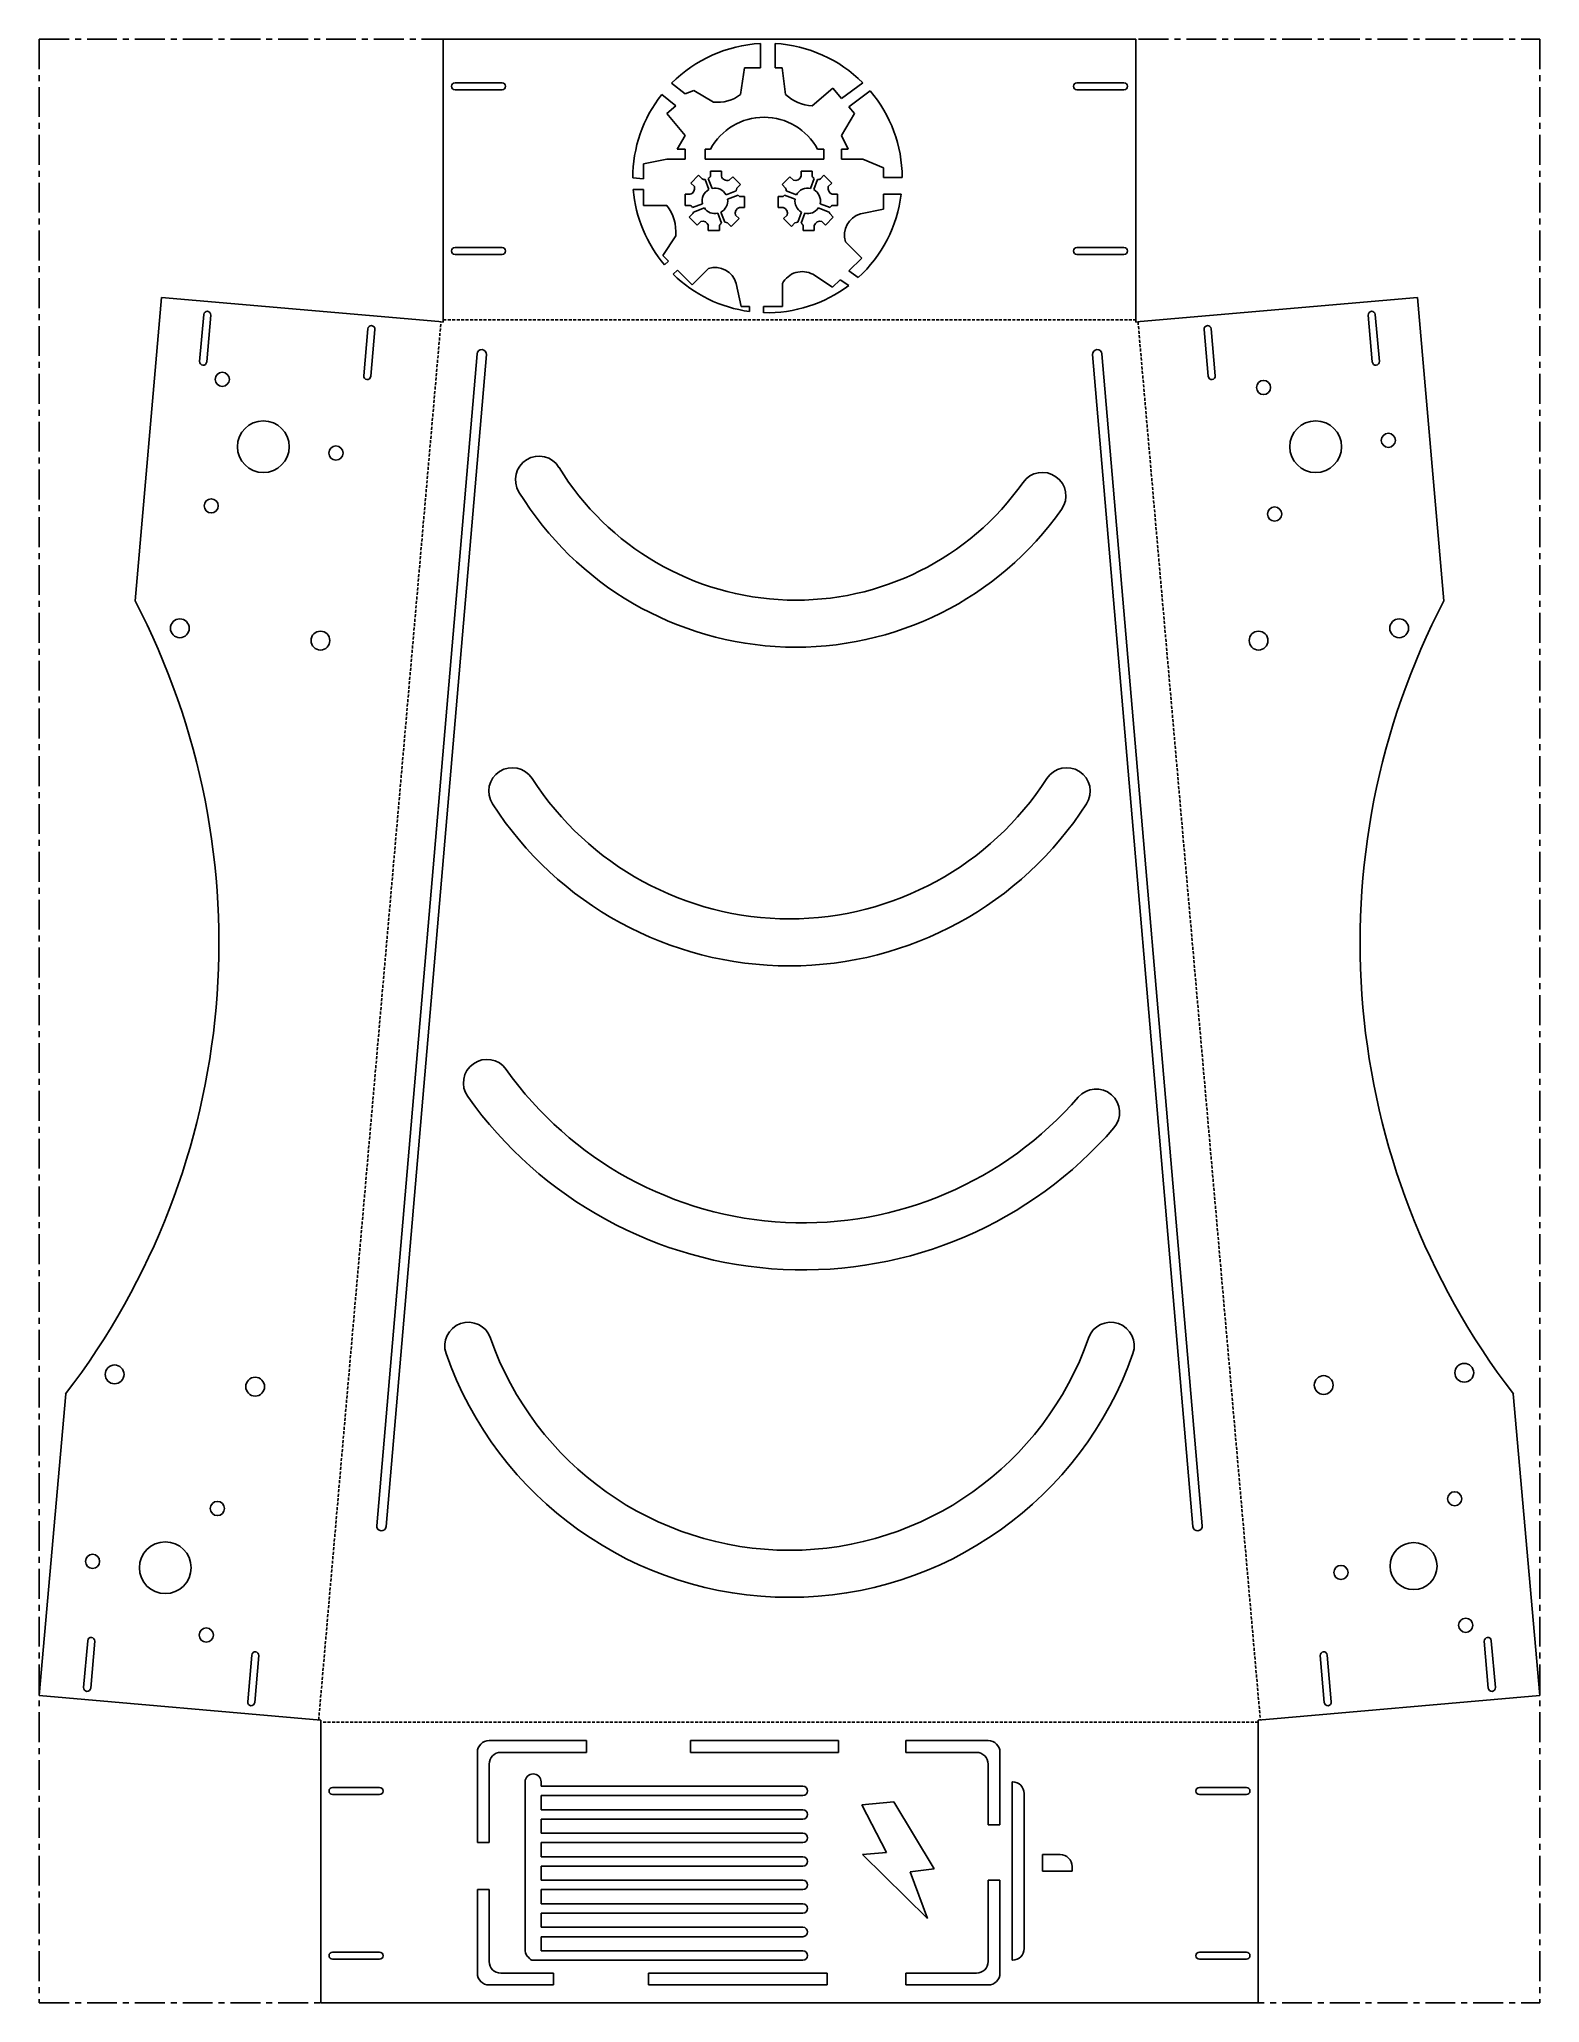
# Model space of a CAD drawing. Header units: millimetres. Extents: x -319 to 319, y -118 to 716.
import ezdxf

# ---------------------------------------------------------------- set-up
doc = ezdxf.new("R2010")
doc.units = ezdxf.units.MM
doc.linetypes.add('CENTERX2', pattern=[20.32, 12.7, -2.54, 2.54, -2.54])
doc.linetypes.add('HIDDEN', pattern=[1.905, 1.27, -0.635])

msp = doc.modelspace()

# ---------------------------------------------------------------- linework, layer by layer
at = {"color": 7, "linetype": 'CENTERX2'}
for p, q in [((-318.94, 716.2), (-318.94, -118.47)), ((-318.94, 716.2), (318.94, 716.2)), ((318.94, 716.2), (318.94, -118.47)), ((-318.94, -118.47), (318.94, -118.47))]:
    msp.add_line(p, q, dxfattribs=at)
at = {"color": 7, "linetype": 'Continuous', "lineweight": 25}
for p, q in [((-147.2, 597.94), (-147.2, 716.2)), ((-147.2, 716.2), (147.2, 716.2)), ((-12.39, 714.42), (-12.39, 704.03)), ((-6.13, 714.41), (-6.13, 704.03)), ((147.2, 597.94), (147.2, 716.2)), ((-19.1, 704.03), (-20.8, 692.72)), ((-12.39, 704.03), (-19.1, 704.03)), ((-3.17, 704.03), (-6.13, 704.03)), ((-1.65, 692.72), (-3.17, 704.03)), ((-122.2, 697.7), (-142.2, 697.7)), ((-142.2, 694.7), (-122.2, 694.7)), ((-50.1, 697.49), (-44.34, 692.95)), ((-40.68, 694.4), (-44.34, 692.95)), ((-32.37, 689.52), (-40.68, 694.4)), ((9.64, 687.95), (18.46, 695.43)), ((18.46, 695.43), (22.16, 691.07)), ((31.14, 697.71), (22.16, 691.07)), ((34.33, 694.24), (25.2, 687.49)), ((142.2, 697.7), (122.2, 697.7)), ((122.2, 694.7), (142.2, 694.7)), ((-54.32, 692.72), (-48.29, 687.95)), ((-48.29, 687.95), (-52.19, 684.64)), ((-52.19, 684.64), (-44.31, 675.34)), ((27.62, 684.64), (22.16, 675.34)), ((25.2, 687.49), (27.62, 684.64)), ((-44.31, 675.34), (-47.75, 669.48)), ((-47.75, 669.48), (-44.31, 669.48)), ((-44.31, 669.48), (-44.31, 665.21)), ((-35.9, 669.48), (-33.61, 669.48)), ((-35.9, 669.48), (-35.9, 665.21)), ((14.66, 669.48), (11.93, 669.48)), ((14.66, 669.48), (14.66, 665.21)), ((22.16, 675.34), (24.99, 669.48)), ((24.99, 669.48), (22.16, 669.48)), ((22.16, 669.48), (22.16, 665.21)), ((-62.01, 663.19), (-52.19, 665.21)), ((-62.01, 656.89), (-62.01, 663.19)), ((-52.19, 665.21), (-44.31, 665.21)), ((-35.9, 665.21), (14.66, 665.21)), ((-33.61, 660.11), (-28.89, 660.11)), ((-33.61, 657.97), (-33.61, 660.11)), ((-28.89, 660.11), (-28.89, 657.97)), ((9.64, 660.11), (4.92, 660.11)), ((4.92, 660.11), (4.92, 657.97)), ((9.64, 657.97), (9.64, 660.11)), ((22.16, 665.21), (31.14, 665.21)), ((31.14, 665.21), (39.98, 661.62)), ((39.98, 661.62), (39.98, 657.44)), ((-66.64, 657.23), (-62.01, 656.89)), ((-66.43, 652.28), (-62.01, 652.28)), ((-62.01, 645.59), (-62.01, 652.28)), ((-41.97, 655.07), (-38.63, 658.41)), ((-40.45, 653.55), (-41.97, 655.07)), ((-38.63, 658.41), (-37.11, 656.89)), ((-35.9, 656.59), (-34.27, 652.28)), ((-34.51, 656.99), (-32.92, 652.79)), ((-22.62, 651.71), (-26.93, 650.08)), ((-25.66, 656.26), (-24.14, 657.77)), ((-24.14, 657.77), (-20.8, 654.43)), ((-20.8, 654.43), (-22.32, 652.92)), ((0.17, 657.77), (-3.17, 654.43)), ((-3.17, 654.43), (-1.65, 652.92)), ((-1.35, 651.71), (2.96, 650.08)), ((1.69, 656.26), (0.17, 657.77)), ((10.54, 656.99), (8.95, 652.79)), ((11.93, 656.59), (10.3, 652.28)), ((14.66, 658.41), (13.14, 656.89)), ((18, 655.07), (14.66, 658.41)), ((16.48, 653.55), (18, 655.07)), ((47.9, 657.44), (39.98, 657.44)), ((-52.19, 645.59), (-62.01, 645.59)), ((-44.31, 650.32), (-42.16, 650.32)), ((-44.31, 645.59), (-44.31, 650.32)), ((-42.16, 645.59), (-44.31, 645.59)), ((-36.98, 646.28), (-41.19, 644.7)), ((-36.2, 644.48), (-40.85, 642.73)), ((-29.13, 642.73), (-27.5, 638.43)), ((-21.86, 649.88), (-26.32, 648.2)), ((-21.24, 649.42), (-19.1, 649.42)), ((-19.1, 644.7), (-21.24, 644.7)), ((-19.1, 649.42), (-19.1, 644.7)), ((-2.73, 649.42), (-4.87, 649.42)), ((-4.87, 649.42), (-4.87, 644.7)), ((-4.87, 644.7), (-2.73, 644.7)), ((-2.11, 649.88), (2.35, 648.2)), ((5.16, 642.73), (3.53, 638.43)), ((12.23, 644.48), (16.88, 642.73)), ((13.01, 646.28), (17.22, 644.7)), ((20.34, 650.32), (18.19, 650.32)), ((18.19, 645.59), (20.34, 645.59)), ((20.34, 645.59), (20.34, 650.32)), ((39.98, 644.02), (30.16, 642)), ((39.98, 650.32), (39.98, 644.02)), ((47.48, 650.32), (39.98, 650.32)), ((-42.6, 640.58), (-41.08, 642.1)), ((-39.26, 637.24), (-42.6, 640.58)), ((-37.74, 638.76), (-39.26, 637.24)), ((-34.51, 634.9), (-34.51, 637.05)), ((-29.79, 634.9), (-34.51, 634.9)), ((-30.48, 642.22), (-28.89, 638.02)), ((-29.79, 637.05), (-29.79, 634.9)), ((-24.77, 636.61), (-26.29, 638.13)), ((-21.43, 639.95), (-24.77, 636.61)), ((-22.95, 641.47), (-21.43, 639.95)), ((-1.02, 641.47), (-2.54, 639.95)), ((-2.54, 639.95), (0.8, 636.61)), ((0.8, 636.61), (2.32, 638.13)), ((6.51, 642.22), (4.92, 638.02)), ((5.82, 637.05), (5.82, 634.9)), ((5.82, 634.9), (10.54, 634.9)), ((10.54, 634.9), (10.54, 637.05)), ((13.77, 638.76), (15.29, 637.24)), ((15.29, 637.24), (18.63, 640.58)), ((18.63, 640.58), (17.11, 642.1)), ((-122.2, 627.7), (-142.2, 627.7)), ((-53.85, 624.32), (-48.33, 632.69)), ((23.77, 630.15), (30.71, 623.21)), ((142.2, 627.7), (122.2, 627.7)), ((-142.2, 624.7), (-122.2, 624.7)), ((-51.46, 621.93), (-53.85, 624.32)), ((-51.46, 621.93), (-53.12, 620.27)), ((-47.63, 618.11), (-49.42, 616.28)), ((-41.41, 611.88), (-47.63, 618.11)), ((-34.47, 618.82), (-41.41, 611.88)), ((30.71, 623.21), (25.2, 617.7)), ((29.18, 614.88), (25.2, 617.7)), ((122.2, 624.7), (142.2, 624.7)), ((-20.59, 602.61), (-22.61, 612.43)), ((-3, 612.43), (-3, 602.61)), ((18.27, 610.77), (9.9, 616.28)), ((21.49, 613.99), (18.27, 610.77)), ((25.2, 611.57), (21.49, 613.99)), ((-278.23, 477.51), (-266.95, 606.47)), ((-149.13, 596.16), (-266.95, 606.47)), ((-16.97, 602.61), (-20.59, 602.61)), ((-16.97, 602.61), (-16.97, 600.47)), ((-3, 602.61), (-11.01, 602.61)), ((-11.01, 599.98), (-11.01, 602.61)), ((149.13, 596.16), (266.95, 606.47)), ((266.95, 606.47), (278.23, 477.51)), ((-249.01, 599.21), (-250.76, 579.28)), ((-247.77, 579.02), (-246.02, 598.94)), ((-179.28, 593.1), (-181.02, 573.18)), ((-178.03, 572.92), (-176.29, 592.84)), ((-147.2, 596), (-149.13, 596.16)), ((-147.2, 597.94), (-147.2, 596)), ((147.2, 596), (147.2, 597.94)), ((149.13, 596.16), (147.2, 596)), ((178.03, 572.92), (176.29, 592.84)), ((179.28, 593.1), (181.02, 573.18)), ((247.77, 579.02), (246.02, 598.94)), ((249.01, 599.21), (250.76, 579.28)), ((-132.83, 582.47), (-175.47, 84.29)), ((-171.49, 83.95), (-128.85, 582.13)), ((128.85, 582.13), (171.49, 83.95)), ((175.47, 84.29), (132.83, 582.47)), ((-318.94, 12.15), (-307.72, 140.43)), ((307.72, 140.43), (318.94, 12.15)), ((-298.34, 35.44), (-300.08, 15.52)), ((-297.09, 15.26), (-295.35, 35.18)), ((297.09, 15.26), (295.35, 35.18)), ((298.34, 35.44), (300.08, 15.52)), ((-228.6, 29.34), (-230.34, 9.42)), ((-227.36, 9.16), (-225.61, 29.08)), ((227.36, 9.16), (225.61, 29.08)), ((228.6, 29.34), (230.34, 9.42)), ((-199.25, 1.68), (-318.94, 12.15)), ((199.25, 1.68), (318.94, 12.15)), ((-199.25, 1.68), (-199.25, -118.47)), ((199.25, 1.68), (199.25, -118.47)), ((-127.69, -7.03), (-86.29, -7.03)), ((-86.29, -12.03), (-86.29, -7.03)), ((-42.05, -7.03), (20.77, -7.03)), ((-42.05, -12.03), (-42.05, -7.03)), ((20.77, -12.03), (20.77, -7.03)), ((49.47, -12.03), (49.47, -7.03)), ((49.47, -7.03), (84.46, -7.03)), ((-132.69, -50.4), (-132.69, -12.03)), ((-122.69, -12.03), (-86.29, -12.03)), ((-42.05, -12.03), (20.77, -12.03)), ((49.47, -12.03), (79.46, -12.03)), ((89.46, -42.83), (89.46, -12.03)), ((-127.69, -50.4), (-127.69, -17.03)), ((-112.38, -96.34), (-112.38, -24.58)), ((-105.59, -26.4), (-105.59, -24.58)), ((84.46, -42.83), (84.46, -17.03)), ((94.71, -24.58), (94.79, -24.58)), ((94.71, -100.4), (94.71, -24.58)), ((-174.25, -26.97), (-194.25, -26.97)), ((-194.25, -29.97), (-174.25, -29.97)), ((5.67, -26.4), (-105.59, -26.4)), ((-105.59, -36.4), (-105.59, -30.4)), ((5.67, -30.4), (-105.59, -30.4)), ((30.77, -34.32), (44.37, -33.06)), ((44.37, -33.06), (61.45, -61.52)), ((99.79, -95.4), (99.79, -29.58)), ((194.25, -26.97), (174.25, -26.97)), ((174.25, -29.97), (194.25, -29.97)), ((5.67, -36.4), (-105.59, -36.4)), ((-105.59, -46.4), (-105.59, -40.4)), ((5.67, -40.4), (-105.59, -40.4)), ((41.21, -54.56), (30.77, -34.32)), ((5.67, -46.4), (-105.59, -46.4)), ((84.46, -42.83), (89.46, -42.83)), ((-132.69, -50.4), (-127.69, -50.4)), ((-105.59, -56.4), (-105.59, -50.4)), ((5.67, -50.4), (-105.59, -50.4)), ((5.67, -56.4), (-105.59, -56.4)), ((31.08, -55.51), (41.21, -54.56)), ((58.6, -82.71), (31.08, -55.51)), ((107.51, -62.49), (107.51, -55.51)), ((115.11, -55.51), (107.51, -55.51)), ((-105.59, -66.4), (-105.59, -60.4)), ((5.67, -60.4), (-105.59, -60.4)), ((5.67, -66.4), (-105.59, -66.4)), ((61.45, -61.52), (51.33, -62.79)), ((51.33, -62.79), (58.6, -82.71)), ((84.46, -66.4), (89.46, -66.4)), ((84.46, -100.91), (84.46, -66.4)), ((89.46, -105.91), (89.46, -66.4)), ((120.11, -62.49), (107.51, -62.49)), ((120.11, -62.49), (120.11, -60.51)), ((-132.69, -70.4), (-127.69, -70.4)), ((-132.69, -105.91), (-132.69, -70.4)), ((-127.69, -100.91), (-127.69, -70.4)), ((-105.59, -76.4), (-105.59, -70.4)), ((5.67, -70.4), (-105.59, -70.4)), ((5.67, -76.4), (-105.59, -76.4)), ((-105.59, -86.4), (-105.59, -80.4)), ((5.67, -80.4), (-105.59, -80.4)), ((5.67, -86.4), (-105.59, -86.4)), ((-105.59, -96.34), (-105.59, -90.4)), ((5.67, -90.4), (-105.59, -90.4)), ((-174.25, -96.97), (-194.25, -96.97)), ((-194.25, -99.97), (-174.25, -99.97)), ((5.67, -96.4), (-105.59, -96.4)), ((194.25, -96.97), (174.25, -96.97)), ((174.25, -99.97), (194.25, -99.97)), ((-122.69, -105.91), (-100.4, -105.91)), ((5.67, -100.4), (-108.98, -100.4)), ((-100.4, -110.91), (-100.4, -105.91)), ((-59.93, -105.91), (16.06, -105.91)), ((-59.93, -110.91), (-59.93, -105.91)), ((16.06, -110.91), (16.06, -105.91)), ((49.47, -105.91), (79.46, -105.91)), ((49.47, -110.91), (49.47, -105.91)), ((94.71, -100.4), (94.79, -100.4)), ((-127.69, -110.91), (-100.4, -110.91)), ((-59.93, -110.91), (16.06, -110.91)), ((49.47, -110.91), (84.46, -110.91)), ((199.25, -118.47), (-199.25, -118.47))]:
    msp.add_line(p, q, dxfattribs=at)
at = {"color": 7, "linetype": 'HIDDEN'}
for p, q in [((-200.16, 1.76), (-148.17, 596.08)), ((-147.2, 596.97), (147.2, 596.97)), ((148.17, 596.08), (200.16, 1.76)), ((199.25, 0.77), (-199.25, 0.77))]:
    msp.add_line(p, q, dxfattribs=at)
at = {"color": 7, "linetype": 'Continuous', "lineweight": 25}
for centre, radius in [((-241.14, 571.64), 3), ((201.54, 568.17), 3), ((-223.69, 543.01), 11), ((223.69, 543.01), 11), ((-192.81, 540.31), 3), ((254.58, 545.71), 3), ((-245.85, 517.85), 3), ((206.24, 514.38), 3), ((-259.18, 465.81), 4), ((259.18, 465.81), 4), ((-199.41, 460.58), 4), ((199.41, 460.58), 4), ((-286.92, 148.65), 4), ((286.87, 149.33), 4), ((-227.15, 143.42), 4), ((227.09, 144.1), 4), ((-243.23, 91.63), 3), ((282.78, 95.77), 3), ((-265.39, 66.46), 11), ((265.33, 67.14), 10), ((-296.27, 69.16), 3), ((234.45, 64.43), 3), ((287.48, 41.97), 3), ((-247.94, 37.83), 3)]:
    msp.add_circle(centre, radius, dxfattribs=at)
for centre, radius, start, end in [((-9.37, 657.23), 57.27, 93.01857, 135.33075), ((-9.37, 657.23), 57.27, 44.9791, 86.74938), ((-142.2, 696.2), 1.5, 90, 270), ((-122.2, 696.2), 1.5, 270, 90), ((-9.37, 657.23), 57.27, 0.21218, 40.26186), ((122.2, 696.2), 1.5, 90, 270), ((142.2, 696.2), 1.5, 270, 90), ((-9.37, 657.23), 57.27, 141.70916, 180), ((-30.5, 705.27), 15.86, 263.23713, 307.67828), ((10.45, 705.63), 17.69, 226.84517, 267.38982), ((-10.84, 657.19), 25.88, 28.35545, 151.64455), ((-9.37, 657.23), 57.27, 184.95742, 220.19667), ((-42.92, 652.79), 2.59, 287.12283, 17.12283), ((-31.7, 647.51), 5.42, 118.32909, 193.02979), ((-35.9, 659.17), 2.59, 242.12283, 270), ((-35.9, 659.17), 2.59, 302.52307, 332.12283), ((-31.7, 647.51), 5.42, 28.32909, 103.02979), ((-26.42, 658.73), 2.59, 197.12283, 287.12283), ((-20.03, 651.71), 2.59, 152.12283, 180), ((-3.94, 651.71), 2.59, 0, 27.87717), ((2.45, 658.73), 2.59, 252.87717, 342.87717), ((7.73, 647.51), 5.42, 76.97021, 151.67091), ((11.93, 659.17), 2.59, 207.87717, 237.47693), ((7.73, 647.51), 5.42, 346.97021, 61.67091), ((11.93, 659.17), 2.59, 270, 297.87717), ((18.95, 652.79), 2.59, 162.87717, 252.87717), ((-67.25, 634.06), 18.96, 355.84917, 37.44227), ((-43.37, 643.31), 2.59, 32.52307, 62.12283), ((-43.37, 643.31), 2.59, 332.12283, 347.16657), ((-31.7, 647.51), 5.42, 213.90905, 283.02979), ((-31.7, 647.51), 5.42, 298.32909, 7.34159), ((-20.48, 642.23), 2.59, 107.12283, 197.12283), ((-20.03, 651.71), 2.59, 224.98712, 242.12283), ((-3.94, 651.71), 2.59, 297.87717, 315.01288), ((-3.49, 642.23), 2.59, 342.87717, 72.87717), ((7.73, 647.51), 5.42, 172.65841, 241.67091), ((7.73, 647.51), 5.42, 256.97021, 326.09095), ((19.4, 643.31), 2.59, 192.83343, 207.87717), ((19.4, 643.31), 2.59, 117.87717, 147.47693), ((-9.37, 657.23), 57.27, 312.31092, 353.06641), ((-36.98, 636.29), 2.59, 17.12283, 107.12283), ((-27.5, 635.84), 2.59, 122.52307, 152.12283), ((-27.5, 635.84), 2.59, 62.12283, 90), ((3.53, 635.84), 2.59, 90, 117.87717), ((3.53, 635.84), 2.59, 27.87717, 57.47693), ((13.01, 636.29), 2.59, 72.87717, 162.87717), ((32.89, 632.88), 9.52, 106.64572, 196.64572), ((-142.2, 626.2), 1.5, 90, 270), ((-122.2, 626.2), 1.5, 270, 90), ((122.2, 626.2), 1.5, 90, 270), ((142.2, 626.2), 1.5, 270, 90), ((-31.74, 609.7), 9.52, 16.64572, 106.64572), ((-9.37, 657.23), 57.27, 225.63818, 262.37264), ((-9.37, 657.23), 57.27, 268.35838, 307.13316), ((5.38, 607.9), 9.52, 61.64572, 151.64572), ((-247.52, 599.07), 1.5, 355, 175), ((-177.78, 592.97), 1.5, 355, 175), ((177.78, 592.97), 1.5, 5, 185), ((247.52, 599.07), 1.5, 5, 185), ((-130.84, 582.3), 2, 355.10799, 175.10799), ((130.84, 582.3), 2, 4.89201, 184.89201), ((-249.26, 579.15), 1.5, 175, 355), ((249.26, 579.15), 1.5, 185, 5), ((-179.53, 573.05), 1.5, 175, 355), ((179.53, 573.05), 1.5, 185, 5), ((-106.52, 528.96), 10, 31.49114, 211.49114), ((2.75, 595.9), 118.14, 211.49114, 324.82848), ((107.5, 522.08), 10, 324.82848, 144.82848), ((2.75, 595.9), 138.14, 211.49114, 324.82848), ((-557.1, 332.08), 314.51, 322.45744, 27.54256), ((557.1, 332.08), 314.51, 152.45744, 217.54256), ((-117.85, 396.56), 10, 32.79212, 212.79212), ((0, 472.49), 130.19, 212.79212, 327.20788), ((117.85, 396.56), 10, 327.20788, 147.20788), ((0, 472.49), 150.19, 212.79212, 327.20788), ((-128.62, 272.53), 10, 35.33302, 215.33302), ((5.79, 367.82), 154.76, 215.33302, 319.1101), ((130.35, 259.96), 10, 319.1101, 139.1101), ((5.79, 367.82), 174.76, 215.33302, 319.1101), ((-136.58, 160.8), 10, 19.26826, 199.26826), ((136.58, 160.8), 10, 340.73174, 160.73174), ((0, 208.55), 134.68, 199.26826, 340.73174), ((0, 208.55), 154.68, 199.26826, 340.73174), ((-173.48, 84.12), 2, 175.10799, 355.10799), ((173.48, 84.12), 2, 184.89201, 4.89201), ((-296.84, 35.31), 1.5, 355, 175), ((296.84, 35.31), 1.5, 5, 185), ((-227.11, 29.21), 1.5, 355, 175), ((227.11, 29.21), 1.5, 5, 185), ((-298.58, 15.39), 1.5, 175, 355), ((-228.85, 9.29), 1.5, 175, 355), ((228.85, 9.29), 1.5, 185, 5), ((298.58, 15.39), 1.5, 185, 5), ((-127.69, -12.03), 5, 90, 180), ((84.46, -12.03), 5, 0, 90), ((-122.69, -17.03), 5, 90, 180), ((79.46, -17.03), 5, 0, 90), ((-108.98, -24.58), 3.4, 0, 180), ((94.79, -29.58), 5, 360, 90), ((-194.25, -28.47), 1.5, 90, 270), ((-174.25, -28.47), 1.5, 270, 90), ((5.67, -28.4), 2, 270, 90), ((174.25, -28.47), 1.5, 90, 270), ((194.25, -28.47), 1.5, 270, 90), ((5.67, -38.4), 2, 270, 90), ((5.67, -48.4), 2, 270, 90), ((5.67, -58.4), 2, 270, 90), ((115.11, -60.51), 5, 360, 90), ((5.67, -68.4), 2, 270, 90), ((5.67, -78.4), 2, 270, 90), ((5.67, -88.4), 2, 270, 90), ((-194.25, -98.47), 1.5, 90, 270), ((-174.25, -98.47), 1.5, 270, 90), ((-108.98, -96.34), 3.4, 180, 237.35509), ((-108.98, -98.4), 2, 203.61824, 270), ((-108.98, -96.34), 3.4, 359.00264, 360), ((5.67, -98.4), 2, 270, 90), ((94.79, -95.4), 5, 270, 0), ((174.25, -98.47), 1.5, 90, 270), ((194.25, -98.47), 1.5, 270, 90), ((-127.69, -105.91), 5, 180, 270), ((-122.69, -100.91), 5, 180, 270), ((79.46, -100.91), 5, 270, 0), ((84.46, -105.91), 5, 270, 0)]:
    msp.add_arc(centre, radius, start, end, dxfattribs=at)

doc.saveas('drawing.dxf')
